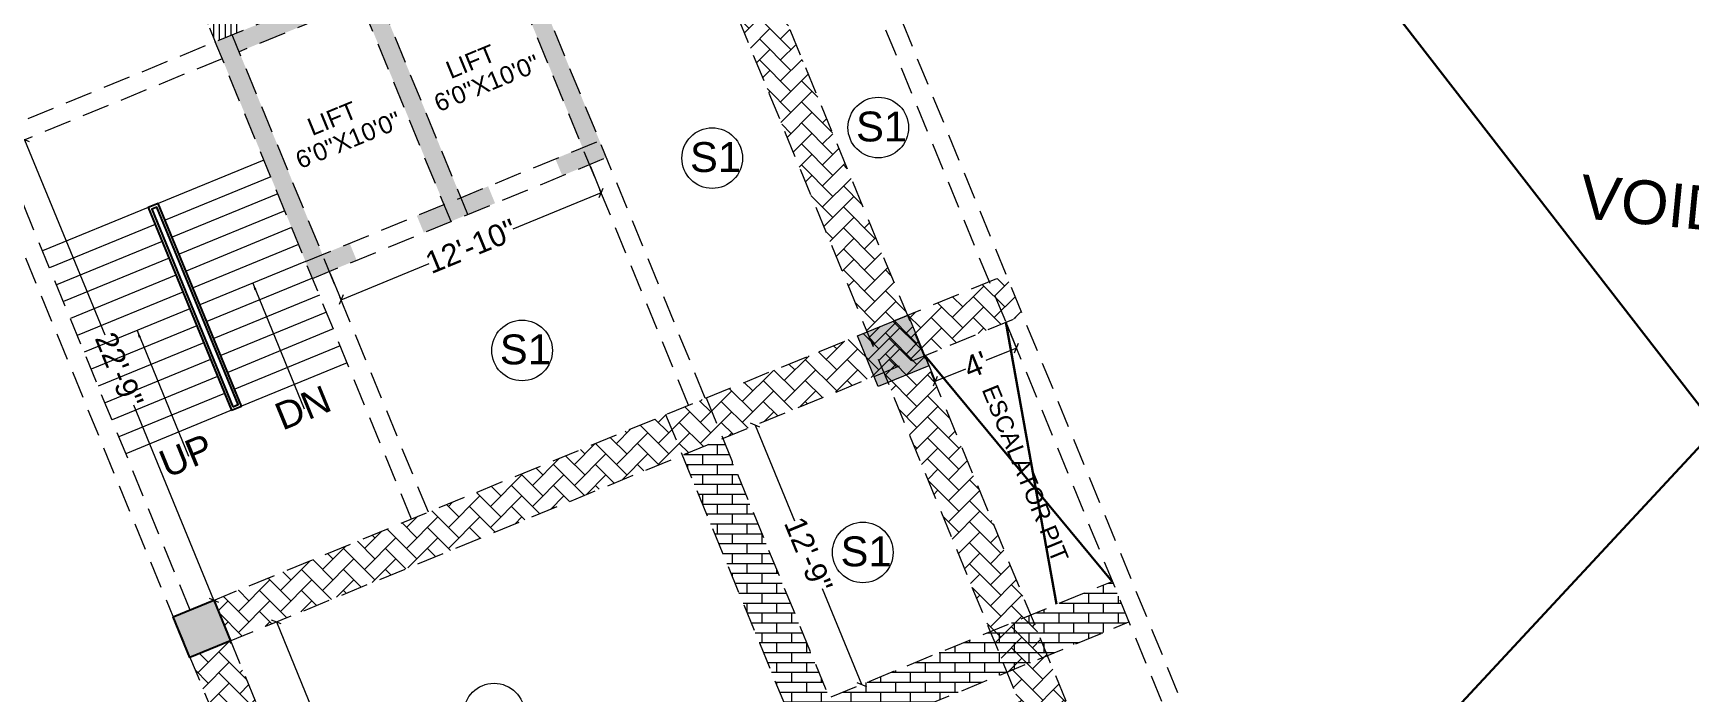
# Model space of a CAD drawing. Header units: inches. Extents: x -13956017 to 293115509, y -946740 to -305538.
# Drawn here: x 1188962 to 1189869, y -919909 to -919548 of the extents above; entities that cross this region are included whole.
import ezdxf

# ---------------------------------------------------------------- set-up
doc = ezdxf.new("R2010")
doc.units = ezdxf.units.IN
doc.header["$LTSCALE"] = 6
doc.header["$PDMODE"] = 2
doc.linetypes.add('CONTINOUS', pattern=[2000000.0, 1000000.0, 1000000.0])
doc.linetypes.add('DASHED2', pattern=[0.375, 0.25, -0.125])
for name, color, linetype in [('A-CUTOUT', 3, 'CONTINOUS'), ('DIM', 7, 'Continuous'), ('door', 5, 'Continuous'), ('FITTING', 24, 'Continuous'), ('TW', 5, 'Continuous')]:
    doc.layers.add(name, color=color, linetype=linetype)
for name, color, linetype, lineweight in [('COL MARK', 210, 'Continuous', 18), ('column', 240, 'Continuous', 25), ('v.b', 200, 'Continuous', 5), ('W', 250, 'Continuous', 5), ('wall', 7, 'Continuous', 30)]:
    doc.layers.add(name, color=color, linetype=linetype, lineweight=lineweight)
doc.styles.add('A', font='arial.ttf')
doc.styles.add('ARI', font='arial.ttf')
doc.styles.add('ARIAL', font='arial.ttf', dxfattribs={"height": 8})
doc.dimstyles.new('Copy(2) of AA', dxfattribs={"dimtxt": 12, "dimasz": 4, "dimexe": 0.18, "dimexo": 0, "dimgap": 0.09, "dimtad": 0, "dimdec": 0, "dimzin": 0, "dimdsep": 46, "dimlunit": 3, "dimtxsty": 'ARI', "dimblk": 'OBLIQUE', "dimcen": 0.09, "dimclrd": 7, "dimclre": 7, "dimclrt": 7, "dimadec": 0, "dimazin": 0, "dimtfac": 1, "dimtdec": 0, "dimtofl": 0, "dimtmove": 0, "dimatfit": 3, "dimfxl": 1, "dimtolj": 1, "dimtzin": 0, "dimlwd": 5, "dimlwe": 5, "dimarcsym": 0})
pattern_1 = [(0, (-2423.1, -16103.0786), (0, 5.419344), []), (90, (-2423.1, -16103.0786), (-8.128, 5.419344), [5.419344, -5.419344])]

# ---------------------------------------------------------------- blocks, each defined once
blk = doc.blocks.new('_Oblique')
at = {"layer": 'DIM', "color": 0, "lineweight": -2}
blk.add_line((-0.5, -0.5), (0.5, 0.5), dxfattribs=at)
blk = doc.blocks.new('*D144')
at = {"layer": 'Defpoints', "color": 0, "ltscale": 6, "transparency": 16777216}
for p in [(1189095.16, -919870.37, -84.64), (1189153.48, -920012.29, -4170.56), (1189153.48, -920012.29)]:
    blk.add_point(p, dxfattribs=at)
at = {"layer": 'wall', "color": 7, "linetype": 'Continuous', "lineweight": 5, "ltscale": 6, "transparency": 16777216}
for p, q in [((1189095.16, -919870.37), (1189095.32, -919870.3)), ((1189095.16, -919870.37), (1189116.67, -919922.71)), ((1189153.48, -920012.29), (1189131.97, -919959.96)), ((1189153.48, -920012.29), (1189153.65, -920012.22))]:
    blk.add_line(p, q, dxfattribs=at)
at = {"layer": 'wall', "color": 7, "lineweight": 5, "ltscale": 6, "transparency": 16777216, "xscale": 4, "yscale": 4, "zscale": 4}
for p, rotation in [((1189095.16, -919870.37), 112.3405159884428), ((1189153.48, -920012.29), 292.3405159884428)]:
    blk.add_blockref('_Oblique', p, dxfattribs=dict(at, rotation=rotation))
at = {"layer": 'wall', "color": 7, "ltscale": 6, "transparency": 16777216, "insert": (1189124.32, -919941.33), "char_height": 12, "attachment_point": 5, "rotation": 292.34052, "style": 'ARI'}
blk.add_mtext('\\A1;12\'-9"', dxfattribs=at)
blk = doc.blocks.new('*D145')
at = {"layer": 'Defpoints', "color": 0, "ltscale": 6, "transparency": 16777216}
for p in [(1189357.33, -919762.62, -84.64), (1189415.66, -919904.54, -4170.56), (1189415.66, -919904.54)]:
    blk.add_point(p, dxfattribs=at)
at = {"layer": 'wall', "color": 7, "linetype": 'Continuous', "lineweight": 5, "ltscale": 6, "transparency": 16777216}
for p, q in [((1189357.33, -919762.62), (1189357.17, -919762.69)), ((1189357.33, -919762.62), (1189378.84, -919814.95)), ((1189415.66, -919904.54), (1189394.15, -919852.2)), ((1189415.66, -919904.54), (1189415.49, -919904.61))]:
    blk.add_line(p, q, dxfattribs=at)
at = {"layer": 'wall', "color": 7, "lineweight": 5, "ltscale": 6, "transparency": 16777216, "xscale": 4, "yscale": 4, "zscale": 4}
for p, rotation in [((1189357.33, -919762.62), 112.3405159884428), ((1189415.66, -919904.54), 292.3405159884428)]:
    blk.add_blockref('_Oblique', p, dxfattribs=dict(at, rotation=rotation))
at = {"layer": 'wall', "color": 7, "ltscale": 6, "transparency": 16777216, "insert": (1189386.49, -919833.58), "char_height": 12, "attachment_point": 5, "rotation": 292.34052, "style": 'ARI'}
blk.add_mtext('\\A1;12\'-9"', dxfattribs=at)
blk = doc.blocks.new('*D198')
at = {"layer": 'Defpoints', "color": 0, "ltscale": 6, "transparency": 16777216}
for p in [(1188957.28, -919606.39, -84.64), (1188957.32, -919606.38), (1189060.9, -919858.5, -84.64)]:
    blk.add_point(p, dxfattribs=at)
at = {"layer": 'wall', "color": 7, "lineweight": 5, "ltscale": 6, "transparency": 16777216}
for p, q in [((1188957.28, -919606.39), (1188957.48, -919606.31)), ((1188957.32, -919606.38), (1189001.21, -919713.19)), ((1189060.93, -919858.49), (1189017.03, -919751.68)), ((1189060.9, -919858.5), (1189061.1, -919858.42))]:
    blk.add_line(p, q, dxfattribs=at)
at = {"layer": 'wall', "color": 7, "lineweight": 5, "ltscale": 6, "transparency": 16777216, "xscale": 4, "yscale": 4, "zscale": 4}
for p, rotation in [((1188957.32, -919606.38), 112.3415615750287), ((1189060.93, -919858.49), 292.3415615750287)]:
    blk.add_blockref('_Oblique', p, dxfattribs=dict(at, rotation=rotation))
at = {"layer": 'wall', "color": 7, "ltscale": 6, "transparency": 16777216, "insert": (1189009.12, -919732.43), "char_height": 12, "attachment_point": 5, "rotation": 292.34156, "style": 'ARI'}
blk.add_mtext('\\A1;22\'-9"', dxfattribs=at)
blk = doc.blocks.new('*D200')
at = {"layer": 'Defpoints', "color": 0, "ltscale": 6, "transparency": 16777216}
for p in [(1189267.1, -919621.01, 1899.92), (1189272.99, -919635.34), (1189124.66, -919679.55, 1899.92)]:
    blk.add_point(p, dxfattribs=at)
at = {"layer": 'wall', "color": 7, "lineweight": 5, "ltscale": 6, "transparency": 16777216}
for p, q in [((1189267.1, -919621.01), (1189273.06, -919635.51)), ((1189272.99, -919635.34), (1189224.7, -919655.18)), ((1189124.66, -919679.55), (1189130.62, -919694.05)), ((1189130.55, -919693.88), (1189178.83, -919674.04))]:
    blk.add_line(p, q, dxfattribs=at)
at = {"layer": 'wall', "color": 7, "lineweight": 5, "ltscale": 6, "transparency": 16777216, "xscale": 4, "yscale": 4, "zscale": 4}
for p, rotation in [((1189272.99, -919635.34), 22.34156313127644), ((1189130.55, -919693.88), 202.3415631312764)]:
    blk.add_blockref('_Oblique', p, dxfattribs=dict(at, rotation=rotation))
at = {"layer": 'wall', "color": 7, "ltscale": 6, "transparency": 16777216, "insert": (1189201.77, -919664.61), "char_height": 12, "attachment_point": 5, "rotation": 22.34156, "style": 'ARI'}
blk.add_mtext('\\A1;12\'-10"', dxfattribs=at)
blk = doc.blocks.new('*D53')
at = {"layer": 'Defpoints', "color": 0, "ltscale": 6, "transparency": 16777216}
for p in [(1189494.57, -919706.22, -8022.88), (1189450.17, -919724.47, -8022.88), (1189500.37, -919720.34)]:
    blk.add_point(p, dxfattribs=at)
at = {"layer": 'wall', "color": 7, "lineweight": 5, "ltscale": 6, "transparency": 16777216}
for p, q in [((1189494.57, -919706.22), (1189500.44, -919720.5)), ((1189450.17, -919724.47), (1189456.04, -919738.75)), ((1189500.37, -919720.34), (1189483.58, -919727.24)), ((1189455.97, -919738.58), (1189472.76, -919731.69))]:
    blk.add_line(p, q, dxfattribs=at)
at = {"layer": 'wall', "color": 7, "lineweight": 5, "ltscale": 6, "transparency": 16777216, "xscale": 4, "yscale": 4, "zscale": 4}
for p, rotation in [((1189500.37, -919720.34), 22.34156157530022), ((1189455.97, -919738.58), 202.3415615753002)]:
    blk.add_blockref('_Oblique', p, dxfattribs=dict(at, rotation=rotation))
at = {"layer": 'wall', "color": 7, "ltscale": 6, "transparency": 16777216, "insert": (1189478.17, -919729.46), "char_height": 12, "attachment_point": 5, "rotation": 22.34156, "style": 'ARI'}
blk.add_mtext("\\A1;4'", dxfattribs=at)

msp = doc.modelspace()

# ---------------------------------------------------------------- hatches: boundary and pattern name
at = {"layer": 'A-CUTOUT', "lineweight": 0, "ltscale": 0.3}
h = msp.add_hatch(dxfattribs=at)
h.set_pattern_fill('AR-BRSTD', color=256, scale=0.08)
h.set_pattern_definition(pattern_1)
h.paths.add_polyline_path([(1189342.48, -919839.97), (1189317.43, -919779.02), (1189339.63, -919769.9), (1189669.3, -920572.06), (1189664.53, -920595.36), (1189654.61, -920599.44)])
h = msp.add_hatch(dxfattribs=at)
h.set_pattern_fill('AR-BRSTD', color=256, scale=0.08)
h.set_pattern_definition(pattern_1)
h.paths.add_polyline_path([(1189169.33, -920005.77), (1189128.34, -920022.62), (1189137.47, -920044.83), (1189562.02, -919870.35), (1189552.9, -919848.15)])
at = {"layer": 'COL MARK', "lineweight": 30}
h = msp.add_hatch(color=256, dxfattribs=at)
h.dxf.hatch_style = 1
h.paths.add_polyline_path([(1189413.3, -919713.68), (1189441.05, -919702.27), (1189452.45, -919730.02), (1189424.7, -919741.42)])
at = {"layer": 'column', "ltscale": 10}
h = msp.add_hatch(color=256, dxfattribs=at)
h.dxf.hatch_style = 1
h.paths.add_polyline_path([(1189217.19, -919499.57), (1189262.81, -919610.57), (1189247.91, -919616.69), (1189251.71, -919625.94), (1189275.86, -919616.01), (1189222.64, -919486.52), (1189061.7, -919552.67), (1189065.5, -919561.91), (1189114.92, -919682.16), (1189139.07, -919672.23), (1189135.27, -919662.98), (1189120.37, -919669.11), (1189074.75, -919558.11), (1189141.41, -919530.75), (1189186.96, -919641.74), (1189172.06, -919647.86), (1189175.86, -919657.11), (1189214.91, -919641.06), (1189211.11, -919631.81), (1189196.21, -919637.93), (1189150.6, -919526.94)])
h = msp.add_hatch(color=256, dxfattribs=at)
h.dxf.hatch_style = 1
h.paths.add_polyline_path([(1189038.7, -919867.63), (1189060.9, -919858.5), (1189070.02, -919880.7), (1189047.82, -919889.83)])
at = {"layer": 'door', "lineweight": 0, "ltscale": 0.3}
h = msp.add_hatch(dxfattribs=at)
h.set_pattern_fill('AR-HBONE', color=256, scale=0.08)
h.set_pattern_definition([(45, (58956.677, -18134.5755), (0, 11.494727835), [24.384, -8.128]), (135, (58962.424, -18128.828), (1e-15, 11.494727835), [24.384, -8.128])])
h.paths.add_polyline_path([(1189694.94, -920383.93), (1189313.57, -919455.92), (1189333.57, -919441.91), (1189717.58, -920375.9)])
h = msp.add_hatch(dxfattribs=at)
h.set_pattern_fill('AR-HBONE', color=256, scale=0.08)
h.set_pattern_definition([(45, (-2423.1, -16103.0786), (0, 11.494727835), [24.384, -8.128]), (135, (-2417.353, -16097.331), (1e-15, 11.494727835), [24.384, -8.128])])
h.paths.add_polyline_path([(1189143.8, -919850.38), (1189503.82, -919702.42), (1189494.69, -919680.23), (1189061.1, -919858.42), (1189070.22, -919880.62)])
h = msp.add_hatch(dxfattribs=at)
h.set_pattern_fill('AR-HBONE', color=256, scale=0.08)
h.set_pattern_definition([(45, (50177.4815, -18136.748), (0, 11.494727835), [24.384, -8.128]), (135, (50183.229, -18131.001), (1e-15, 11.494727835), [24.384, -8.128])])
h.paths.add_polyline_path([(1189047.82, -919889.83), (1189070.02, -919880.7), (1189407.19, -920701.12), (1189385.15, -920710.16)])
at = {"layer": 'FITTING', "lineweight": 0, "ltscale": 0.3}
h = msp.add_hatch(dxfattribs=at)
h.set_pattern_fill('ANSI31', color=256, angle=45)
h.set_pattern_definition([(90, (58951.39, -18136.7482), (-3.175, 0), [])])
h.paths.add_polyline_path([(1189047.95, -919519.19), (1189061.7, -919552.67), (1189075.57, -919546.96), (1188927.24, -919186.04), (1188914.04, -919193.36), (1188962.2, -919310.56), (1189018.09, -919446.55)])

# ---------------------------------------------------------------- linework, layer by layer
at = {"layer": 'COL MARK', "elevation": -8022.88}
msp.add_lwpolyline([(1189413.3, -919713.68), (1189441.05, -919702.27), (1189452.45, -919730.02), (1189424.7, -919741.42)], close=True, dxfattribs=at)
at = {"layer": 'column', "ltscale": 10, "elevation": -8022.88}
msp.add_lwpolyline([(1189038.7, -919867.63), (1189060.9, -919858.5), (1189070.02, -919880.7), (1189047.82, -919889.83), (1189038.7, -919867.63)], dxfattribs=at)
at = {"layer": 'TW', "ltscale": 10, "elevation": -4053.76}
msp.add_lwpolyline([(1189070.57, -919754.44), (1189076.12, -919752.16), (1189030.5, -919641.17), (1189024.95, -919643.45), (1189070.57, -919754.44)], dxfattribs=at)
msp.add_lwpolyline([(1189071.38, -919752.48), (1189074.16, -919751.34), (1189029.68, -919643.13), (1189026.91, -919644.27)], close=True, dxfattribs=at)
at = {"layer": 'v.b', "linetype": 'DASHED2', "ltscale": 10}
for p, q in [((1188913.15, -919191.21, -8112.26), (1189061.7, -919552.67, -4053.76)), ((1189333.57, -919441.91, -5906.92), (1189728.54, -920402.56, -8028.72)), ((1189313.57, -919455.92, -5500.1), (1189706.34, -920411.68, -8028.72)), ((1189411.92, -919478.82, -8022.88), (1189639.27, -920032.02, -8022.88)), ((1189222.64, -919486.52, -4053.76), (1188953.48, -919597.14, -8022.88)), ((1189320.81, -919751.69, -8022.88), (1189213.39, -919490.32, -4053.76)), ((1189330.05, -919747.89, -8022.88), (1189222.64, -919486.52, -4053.76)), ((1189403.11, -919483.7, -8022.88), (1189628.03, -920030.98, -8022.88)), ((1189200.03, -919647.24, -6021.02), (1189146.79, -919517.69, -4053.76)), ((1189190.79, -919651.04, -6021.02), (1189137.55, -919521.49, -4053.76)), ((1189141.35, -919530.74, -4053.76), (1189074.75, -919558.11, -4053.76)), ((1189169.12, -919814.03, -8022.88), (1189061.7, -919552.67, -4053.76)), ((1189178.37, -919810.23, -8022.88), (1189070.95, -919548.86, -4053.76)), ((1189065.5, -919561.91, -4053.76), (1188946.19, -919610.95, -8022.88)), ((1189040.63, -919872.33, -8022.88), (1188925.96, -919593.31, -8022.88)), ((1189111.14, -919672.96, -6021.02), (1189272.08, -919606.82, -6021.02)), ((1189047.95, -919863.83, -4053.76), (1188944.34, -919611.71, -4053.76)), ((1189114.94, -919682.21, -6021.02), (1189275.88, -919616.07, -6021.02)), ((1189038.7, -919867.63, -8022.88), (1189494.69, -919680.23, -8022.88)), ((1189047.82, -919889.83, -8022.88), (1189503.82, -919702.42, -8022.88)), ((1189330.51, -919747.71, -4194.23), (1189676.81, -920590.32, -4194.23)), ((1189308.31, -919756.83, -4194.23), (1189654.61, -920599.44, -4194.23)), ((1189128.34, -920022.61, -8022.88), (1189552.89, -919848.14, -8022.88)), ((1189060.9, -919858.5, -8022.88), (1189416.32, -920723.32, -8022.88)), ((1189038.7, -919867.63, -8022.88), (1189395.28, -920731.96, -8037.56)), ((1189137.47, -920044.83, -7938.24), (1189562.02, -919870.35, -8022.88))]:
    msp.add_line(p, q, dxfattribs=at)
at = {"layer": 'W', "ltscale": 10}
for p, q in [((1189088.31, -919617.41, -4053.76), (1189030.5, -919641.17, -4053.76)), ((1189092.11, -919626.66, -4053.76), (1189034.3, -919650.42, -4053.76)), ((1189095.91, -919635.91, -4053.76), (1189038.1, -919659.67, -4053.76)), ((1189024.95, -919643.45, -4053.76), (1188967.14, -919667.21, -4053.76)), ((1189099.71, -919645.16, -4053.76), (1189041.91, -919668.92, -4053.76)), ((1189028.75, -919652.7, -4053.76), (1188970.94, -919676.46, -4053.76)), ((1189103.51, -919654.41, -4053.76), (1189045.71, -919678.17, -4053.76)), ((1189032.55, -919661.95, -4053.76), (1188974.75, -919685.71, -4053.76)), ((1189107.32, -919663.66, -4053.76), (1189049.51, -919687.42, -4053.76)), ((1189036.36, -919671.2, -4053.76), (1188978.55, -919694.96, -4053.76)), ((1189111.12, -919672.91, -4053.76), (1189053.31, -919696.66, -4053.76)), ((1189040.16, -919680.45, -4053.76), (1188982.35, -919704.2, -4053.76)), ((1189114.92, -919682.16, -4053.76), (1189057.11, -919705.91, -4053.76)), ((1189043.96, -919689.7, -4053.76), (1188986.15, -919713.45, -4053.76)), ((1189118.72, -919691.41, -4053.76), (1189060.91, -919715.16, -4053.76)), ((1189047.76, -919698.95, -4053.76), (1188989.95, -919722.7, -4053.76)), ((1189122.52, -919700.65, -4053.76), (1189064.71, -919724.41, -4053.76)), ((1189051.56, -919708.19, -4053.76), (1188993.75, -919731.95, -4053.76)), ((1189055.36, -919717.44, -4053.76), (1188997.55, -919741.2, -4053.76)), ((1189126.32, -919709.9, -4053.76), (1189068.51, -919733.66, -4053.76)), ((1189059.16, -919726.69, -4053.76), (1189001.35, -919750.45, -4053.76)), ((1189130.12, -919719.15, -4053.76), (1189072.32, -919742.91, -4053.76)), ((1189062.96, -919735.94, -4053.76), (1189005.16, -919759.7, -4053.76)), ((1189133.93, -919728.4, -4053.76), (1189076.12, -919752.16, -4053.76)), ((1189066.77, -919745.19, -4053.76), (1189008.96, -919768.95, -4053.76)), ((1189070.57, -919754.44, -4053.76), (1189012.76, -919778.2, -4053.76))]:
    msp.add_line(p, q, dxfattribs=at)
for centre in [(1189424.76, -919599.62), (1189333.82, -919616.36), (1189229.69, -919721.69), (1189416.28, -919832.27), (1189214.37, -919920.54)]:
    msp.add_circle(centre, 16.6, dxfattribs=at)
at = {"layer": 'wall', "ltscale": 6}
for p, q in [((1189637.95, -920028.81, -1777.17), (1190245.64, -919374.53, -5680.3)), ((1189599.14, -919396.54, -4194.23), (1190128.67, -920080.25, -4194.23)), ((1189494.57, -919706.22, -8022.88), (1189522.37, -919860.68, -8163.35)), ((1189552.89, -919848.14, -8022.88), (1189450.17, -919724.47, -8022.88))]:
    msp.add_line(p, q, dxfattribs=at)

# ---------------------------------------------------------------- texts
at = {"style": 'A'}
for p in [(1189412.6, -919607.22), (1189321.66, -919623.96), (1189217.53, -919729.29), (1189404.12, -919839.88)]:
    msp.add_text('S1', height=16.356, dxfattribs=at).set_placement(p)
at = {"style": 'ARIAL'}
msp.add_text(' ESCALATOR PIT', height=9.3859, rotation=292.34156, dxfattribs=at).set_placement((1189479.87, -919739.68, -6785.96))
at = {"layer": 'wall', "lineweight": 25, "style": 'ARI'}
for s, height, rotation, p in [('LIFT', 9.6, 22.34156, (1189190.59, -919573.14, -13103.36)), ('6\'0"X10\'0"', 9.6, 22.34156, (1189184.06, -919591.27, -13103.36)), ('6\'0"X10\'0"', 9.6, 22.34156, (1189108.22, -919622.44, -13103.36)), ('LIFT', 9.6, 22.34156, (1189114.75, -919604.32, -13103.36)), ('VOID BELOW', 24, 354.47732, (1189808.16, -919649.09)), ('DN', 15, 22.34156, (1189098.51, -919765.68, -15961.13)), ('UP', 15, 22.34156, (1189035.15, -919791.72, -15961.13))]:
    msp.add_text(s, height=height, rotation=rotation, dxfattribs=at).set_placement(p)

# ---------------------------------------------------------------- dimensions: what is measured, and where the dimension line sits
at = {"layer": 'wall', "ltscale": 6}
for p1, p2, distance, override, picture, middle in [((1189060.9, -919858.5, -8022.88), (1188957.28, -919606.39, -8022.88), -0.03, {"dimfxl": 2, "dimarcsym": 1}, '*D198', (1189009.12, -919732.43, -7938.24)), ((1189124.66, -919679.55, -6038.32), (1189267.1, -919621.01, -6038.32), -15.5, {"dimfxl": 2, "dimarcsym": 1}, '*D200', (1189201.77, -919664.61, -7938.24)), ((1189450.17, -919724.47, -8022.88), (1189494.57, -919706.22, -8022.88), -15.26, {"dimfxl": 0, "dimarcsym": 1}, '*D53', (1189478.17, -919729.46))]:
    dim = msp.add_aligned_dim(p1=p1, p2=p2, distance=distance, dimstyle='Copy(2) of AA', override=override, dxfattribs=at)
    dim.commit()
    dim.dimension.update_dxf_attribs({"geometry": picture, "text_midpoint": middle})
for p1, p2, picture, middle in [((1189357.33, -919762.62, -8107.48), (1189415.66, -919904.54, -12193.41), '*D145', (1189386.49, -919833.58, -8022.84)), ((1189095.16, -919870.37, -8022.88), (1189153.48, -920012.29, -12108.8), '*D144', (1189124.32, -919941.33, -7938.24))]:
    dim = msp.add_aligned_dim(p1=p1, p2=p2, distance=0, dimstyle='Copy(2) of AA', dxfattribs=at)
    dim.commit()
    dim.dimension.update_dxf_attribs({"geometry": picture, "text_midpoint": middle})

# ---------------------------------------------------------------- leaders
at = {"layer": 'W', "lineweight": 30, "ltscale": 10}
for points in [[(1189082.21, -919684.79, -4053.76), (1189110.32, -919753.59, -4053.76)], [(1189018.86, -919710.82, -4053.76), (1189046.97, -919779.63, -4053.76)]]:
    msp.add_leader(points, dimstyle='Copy(2) of AA', override={"dimgap": 0.09, "dimtad": 0}, dxfattribs=at)

doc.saveas('drawing.dxf')
